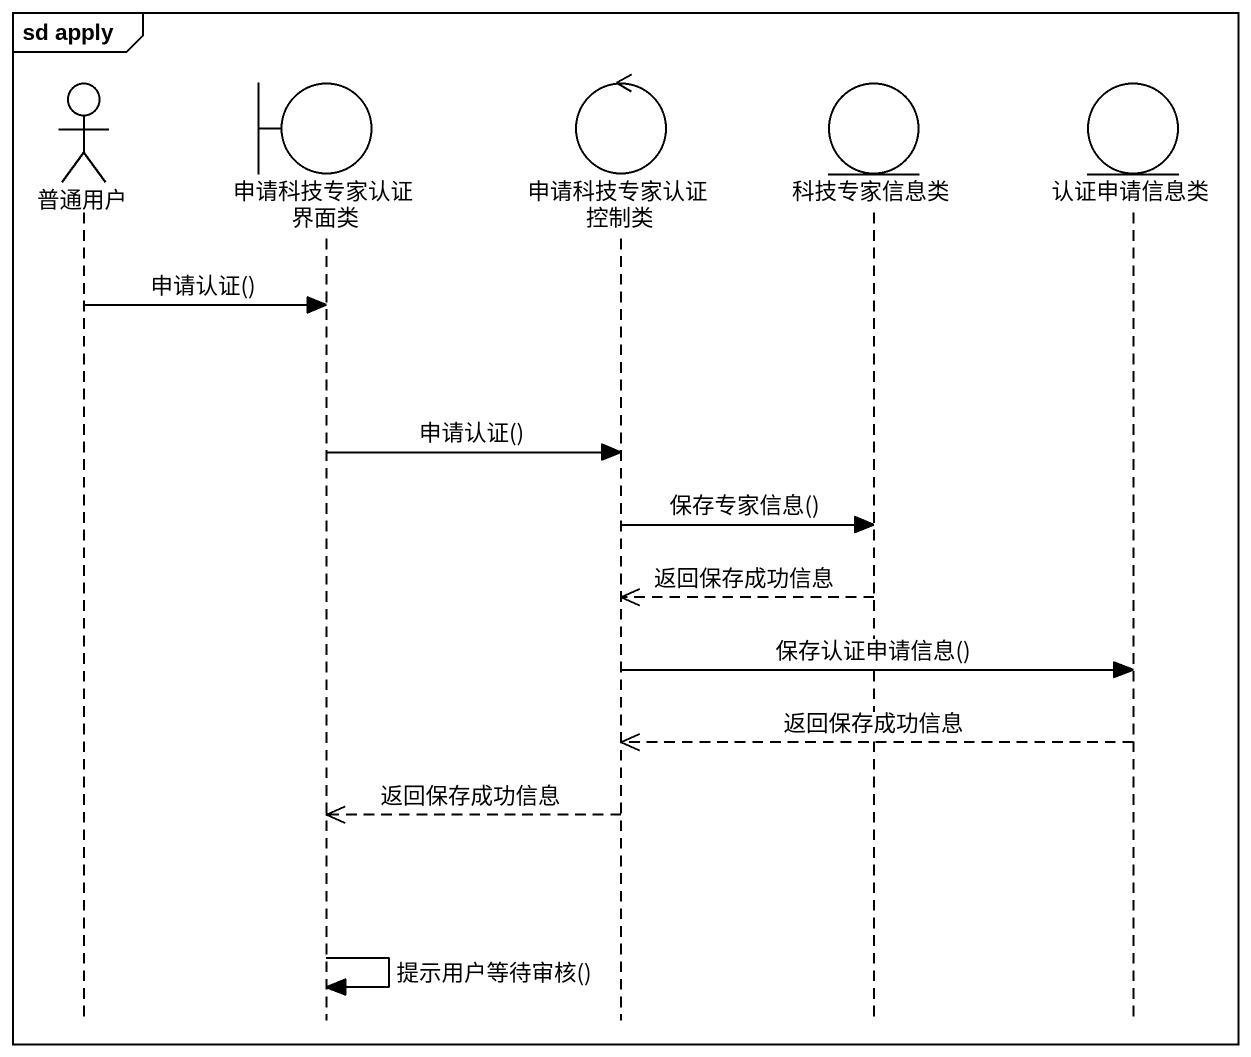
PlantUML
@startuml
mainframe sd apply
hide footbox
actor 普通用户
boundary 申请科技专家认证界面类
control 申请科技专家认证控制类
entity 科技专家信息类
entity 认证申请信息类

普通用户 -> 申请科技专家认证界面类 : 申请认证()
申请科技专家认证界面类 -> 申请科技专家认证控制类 : 申请认证()
申请科技专家认证控制类 -> 科技专家信息类 : 保存专家信息()
科技专家信息类 -->> 申请科技专家认证控制类 : 返回保存成功信息
申请科技专家认证控制类 -> 认证申请信息类 : 保存认证申请信息()
认证申请信息类 -->> 申请科技专家认证控制类 : 返回保存成功信息
申请科技专家认证控制类 -->> 申请科技专家认证界面类 : 返回保存成功信息
申请科技专家认证界面类 -> 申请科技专家认证界面类 : 提示用户等待审核()
@enduml
